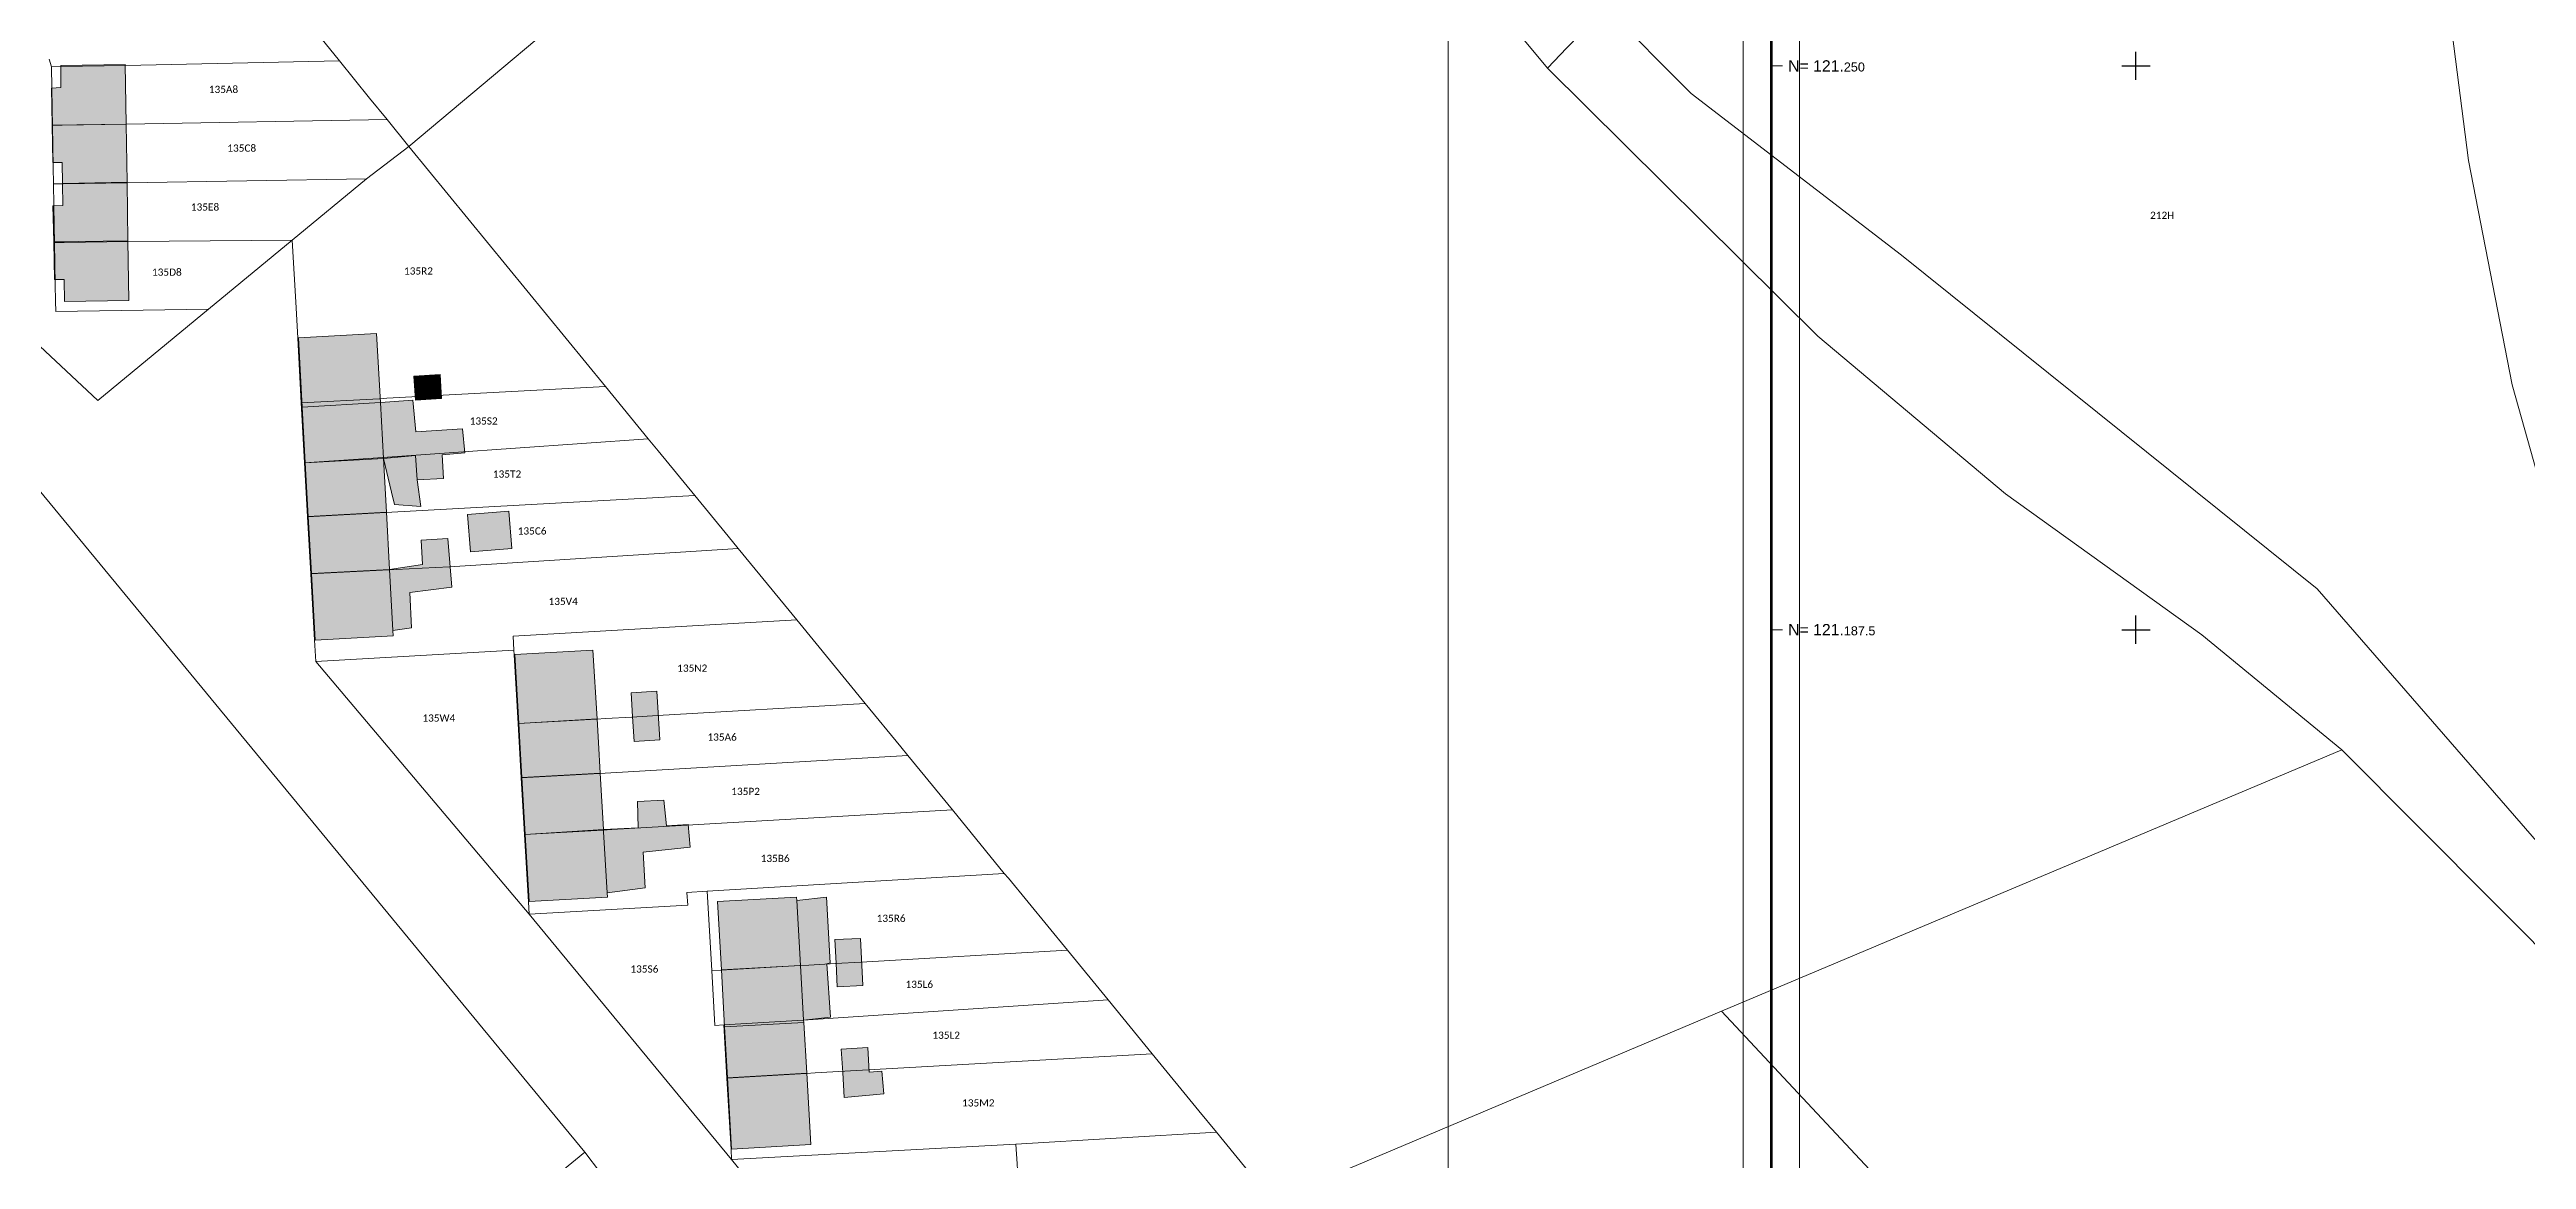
# Model space of a CAD drawing. Header units: metres. Extents: x 113120 to 240396, y 120329 to 242116.
# Drawn here: x 116581.3 to 116855.8, y 121128.8 to 121251.8 of the extents above; entities that cross this region are included whole.
import ezdxf

# ---------------------------------------------------------------- set-up
doc = ezdxf.new("R2010")
doc.units = ezdxf.units.M
doc.header["$LTSCALE"] = 3
doc.layers.get('0').update_dxf_attribs({"lineweight": 0})
for name, color, linetype, lineweight in [('Bpn_CaPa', 78, 'Continuous', 0), ('Bpn_ReBu', 4, 'Continuous', 0), ('Bpt_CaNu', 7, 'Continuous', 0), ('Carroyage(1)', 7, 'Continuous', 0), ('Hachure bâtiment', 11, 'Continuous', 0)]:
    doc.layers.add(name, color=color, linetype=linetype, lineweight=lineweight)
doc.layers.add('Carroyage(1)_Croix', color=7, linetype='Continuous')
doc.layers.add('Carroyage(1)_Textes', color=7, linetype='Continuous')
doc.styles.add('Legend', font='')
doc.styles.get("Standard").update_dxf_attribs({"font": 'arial.ttf'})
doc.styles.get('Legend').set_extended_font_data('Calibri')

msp = doc.modelspace()

# ---------------------------------------------------------------- hatches: boundary and pattern name
at = {"layer": 'Hachure bâtiment'}
h = msp.add_hatch(color=256, dxfattribs=at)
h.dxf.hatch_style = 1
h.paths.add_polyline_path([(116589.76, 121243.56), (116581.56, 121243.42), (116581.49, 121247.54), (116582.52, 121247.59), (116582.52, 121250.03), (116589.66, 121250.17)])
h = msp.add_hatch(color=256, dxfattribs=at)
h.dxf.hatch_style = 1
h.paths.add_polyline_path([(116589.87, 121237.11), (116582.72, 121236.95), (116582.68, 121239.3), (116582.45, 121239.29), (116581.63, 121239.28), (116581.56, 121243.42), (116589.76, 121243.56)])
h = msp.add_hatch(color=256, dxfattribs=at)
h.dxf.hatch_style = 1
h.paths.add_polyline_path([(116589.96, 121230.62), (116581.75, 121230.48), (116581.65, 121234.49), (116582.75, 121234.52), (116582.72, 121236.95), (116589.87, 121237.11)])
h = msp.add_hatch(color=256, dxfattribs=at)
h.dxf.hatch_style = 1
h.paths.add_polyline_path([(116590.07, 121224.01), (116582.92, 121223.89), (116582.88, 121226.34), (116581.93, 121226.34), (116581.82, 121226.34), (116581.75, 121230.48), (116589.96, 121230.62)])
h = msp.add_hatch(color=256, dxfattribs=at)
h.dxf.hatch_style = 1
h.paths.add_polyline_path([(116617.94, 121212.68), (116609.27, 121212.17), (116608.85, 121219.85), (116617.52, 121220.32)])
h = msp.add_hatch(color=256, dxfattribs=at)
h.dxf.hatch_style = 1
h.paths.add_polyline_path([(116624.72, 121213.12), (116621.82, 121212.95), (116621.65, 121215.62), (116624.55, 121215.8)])
h = msp.add_hatch(color=256, dxfattribs=at)
h.dxf.hatch_style = 1
h.paths.add_polyline_path([(116618.28, 121206.48), (116609.61, 121206.01), (116609.27, 121212.17), (116617.94, 121212.68)])
h = msp.add_hatch(color=256, dxfattribs=at)
h.dxf.hatch_style = 1
h.paths.add_polyline_path([(116621.87, 121209.45), (116627.05, 121209.77), (116627.3, 121207.12), (116624.8, 121206.9), (116624.95, 121204.27), (116622, 121204.1), (116621.85, 121206.82), (116618.28, 121206.48), (116617.94, 121212.68), (116621.52, 121212.95)])
h = msp.add_hatch(color=256, dxfattribs=at)
h.dxf.hatch_style = 1
h.paths.add_polyline_path([(116618.61, 121200.52), (116609.94, 121200.05), (116609.61, 121206.01), (116618.28, 121206.48)])
h = msp.add_hatch(color=256, dxfattribs=at)
h.dxf.hatch_style = 1
h.paths.add_polyline_path([(116622, 121204.1), (116622.41, 121201.16), (116619.52, 121201.37), (116619.19, 121202.75), (116618.28, 121206.48), (116621.85, 121206.82)])
h = msp.add_hatch(color=256, dxfattribs=at)
h.dxf.hatch_style = 1
h.paths.add_polyline_path([(116618.96, 121194.18), (116610.29, 121193.72), (116609.94, 121200.05), (116618.61, 121200.52)])
h = msp.add_hatch(color=256, dxfattribs=at)
h.dxf.hatch_style = 1
h.paths.add_polyline_path([(116627.92, 121196.13), (116627.58, 121200.27), (116632.17, 121200.65), (116632.52, 121196.51)])
h = msp.add_hatch(color=256, dxfattribs=at)
h.dxf.hatch_style = 1
h.paths.add_polyline_path([(116625.85, 121192.2), (116621.2, 121191.62), (116621.4, 121187.7), (116619.33, 121187.43), (116618.96, 121194.18), (116622.62, 121194.72), (116622.47, 121197.42), (116625.4, 121197.62)])
h = msp.add_hatch(color=256, dxfattribs=at)
h.dxf.hatch_style = 1
h.paths.add_polyline_path([(116619.33, 121187.43), (116619.37, 121186.82), (116610.7, 121186.35), (116610.29, 121193.72), (116618.96, 121194.18)])
h = msp.add_hatch(color=256, dxfattribs=at)
h.dxf.hatch_style = 1
h.paths.add_polyline_path([(116641.95, 121177.61), (116633.28, 121177.11), (116632.83, 121184.75), (116641.5, 121185.25)])
h = msp.add_hatch(color=256, dxfattribs=at)
h.dxf.hatch_style = 1
h.paths.add_polyline_path([(116648.9, 121175.3), (116646.05, 121175.12), (116645.88, 121177.88), (116645.72, 121180.52), (116648.57, 121180.7)])
h = msp.add_hatch(color=256, dxfattribs=at)
h.dxf.hatch_style = 1
h.paths.add_polyline_path([(116642.1, 121175), (116642.3, 121171.6), (116633.63, 121171.1), (116633.4, 121175), (116633.28, 121177.11), (116641.95, 121177.61)])
h = msp.add_hatch(color=256, dxfattribs=at)
h.dxf.hatch_style = 1
h.paths.add_polyline_path([(116642.66, 121165.37), (116633.99, 121164.81), (116633.63, 121171.1), (116642.3, 121171.6)])
h = msp.add_hatch(color=256, dxfattribs=at)
h.dxf.hatch_style = 1
h.paths.add_polyline_path([(116649.65, 121165.75), (116652.07, 121165.9), (116652.27, 121163.4), (116647.07, 121162.85), (116647.3, 121158.9), (116643.07, 121158.33), (116642.68, 121165.09), (116642.66, 121165.37), (116646.52, 121165.55), (116646.42, 121168.45), (116649.35, 121168.62)])
h = msp.add_hatch(color=256, dxfattribs=at)
h.dxf.hatch_style = 1
h.paths.add_polyline_path([(116642.68, 121165.09), (116643.07, 121158.33), (116643.1, 121157.87), (116634.42, 121157.37), (116633.99, 121164.81), (116642.66, 121165.37)])
h = msp.add_hatch(color=256, dxfattribs=at)
h.dxf.hatch_style = 1
h.paths.add_polyline_path([(116664.09, 121157.5), (116664.5, 121150.29), (116655.73, 121149.79), (116655.3, 121157.37), (116664.07, 121157.87)])
h = msp.add_hatch(color=256, dxfattribs=at)
h.dxf.hatch_style = 1
h.paths.add_polyline_path([(116667.8, 121150.57), (116667.42, 121150.46), (116667.81, 121144.56), (116667.49, 121144.52), (116664.85, 121144.22), (116664.5, 121150.29), (116664.09, 121157.5), (116667.37, 121157.87)])
h = msp.add_hatch(color=256, dxfattribs=at)
h.dxf.hatch_style = 1
h.paths.add_polyline_path([(116671.4, 121148.05), (116668.57, 121147.92), (116668.44, 121150.55), (116668.32, 121153.15), (116671.15, 121153.27)])
h = msp.add_hatch(color=256, dxfattribs=at)
h.dxf.hatch_style = 1
h.paths.add_polyline_path([(116664.85, 121144.22), (116664.87, 121143.96), (116656.09, 121143.46), (116655.73, 121149.79), (116664.5, 121150.29)])
h = msp.add_hatch(color=256, dxfattribs=at)
h.dxf.hatch_style = 1
h.paths.add_polyline_path([(116665.19, 121138.33), (116656.41, 121137.83), (116656.09, 121143.46), (116664.87, 121143.96)])
h = msp.add_hatch(color=256, dxfattribs=at)
h.dxf.hatch_style = 1
h.paths.add_polyline_path([(116672.12, 121138.47), (116673.5, 121138.55), (116673.72, 121136.05), (116669.35, 121135.63), (116669.18, 121138.4), (116669.02, 121141), (116671.95, 121141.2)])
h = msp.add_hatch(color=256, dxfattribs=at)
h.dxf.hatch_style = 1
h.paths.add_polyline_path([(116665.65, 121130.42), (116656.87, 121129.9), (116656.41, 121137.83), (116665.19, 121138.33)])

# ---------------------------------------------------------------- linework, layer by layer
at = {"flags": 128}
for points in [[(116736.27, 120667.93), (117313.77, 120667.93), (117313.77, 121484.68), (116736.27, 121484.68)], [(116775.21, 120723.71), (117287.71, 120723.71), (117287.71, 121453.71), (116775.21, 121453.71)]]:
    msp.add_lwpolyline(points, close=True, dxfattribs=at)
at = {"layer": 'Bpn_CaPa'}
for points in [[(116753.72, 121256.46), (116752.37, 121255.05), (116749.44, 121251.99), (116747.29, 121249.75), (116713.01, 121291), (116599.89, 121456.84), (116590.59, 121470.98), (116595.79, 121474.64), (116691.51, 121335.93), (116721.23, 121296.44), (116743.29, 121269.29), (116753.72, 121256.46)], [(116570.7, 121342.22), (116645.59, 121261.66), (116621.08, 121241.08), (116618.68, 121244.05), (116616.75, 121246.43), (116613.41, 121250.56), (116596.42, 121271.56), (116551.99, 121326.46), (116570.7, 121342.22)], [(116753.72, 121256.46), (116763.22, 121266.37), (116801.64, 121260.73), (116847.38, 121255.08), (116849.36, 121239.53), (116854.18, 121214.63), (116865.92, 121172.99), (116869.99, 121161.46), (116874.42, 121152.1), (116868.45, 121150.74), (116832.57, 121192.03), (116786.53, 121229.02), (116763.2, 121246.96), (116753.72, 121256.46)], [(116581.5, 121249.91), (116582.55, 121249.93), (116589.68, 121250.05), (116613.41, 121250.56), (116616.75, 121246.43), (116618.68, 121244.05), (116589.78, 121243.55), (116582.66, 121243.43), (116581.61, 121243.41), (116581.58, 121245.26), (116581.54, 121247.56), (116581.5, 121249.91)], [(116581.72, 121236.91), (116581.69, 121238.76), (116581.65, 121241.06), (116581.61, 121243.41), (116582.66, 121243.43), (116589.78, 121243.55), (116618.68, 121244.05), (116621.08, 121241.08), (116616.39, 121237.48), (116589.89, 121237.05), (116582.77, 121236.93), (116581.72, 121236.91)], [(116621.08, 121241.08), (116642.89, 121214.46), (116618.65, 121213.16), (116617.85, 121213.11), (116609.18, 121212.64), (116608.78, 121219.83), (116608.6, 121223.19), (116608.18, 121230.7), (116616.39, 121237.48), (116621.08, 121241.08)], [(116581.72, 121236.91), (116582.77, 121236.93), (116589.89, 121237.05), (116616.39, 121237.48), (116608.18, 121230.7), (116589.99, 121230.55), (116582.88, 121230.43), (116581.83, 121230.42), (116581.8, 121232.26), (116581.76, 121234.56), (116581.72, 121236.91)], [(116598.89, 121223.03), (116581.96, 121222.76), (116581.94, 121223.92), (116581.91, 121225.77), (116581.87, 121228.06), (116581.83, 121230.42), (116582.88, 121230.43), (116589.99, 121230.55), (116608.18, 121230.7), (116598.89, 121223.03)], [(116642.89, 121214.46), (116647.63, 121208.67), (116618.21, 121206.6), (116609.55, 121205.99), (116609.18, 121212.64), (116617.85, 121213.11), (116618.65, 121213.16), (116642.89, 121214.46)], [(116609.88, 121200.03), (116609.55, 121205.99), (116618.21, 121206.6), (116647.63, 121208.67), (116648.72, 121207.33), (116652.78, 121202.38), (116618.54, 121200.5), (116609.88, 121200.03)], [(116610.23, 121193.7), (116609.88, 121200.03), (116618.54, 121200.5), (116652.78, 121202.38), (116656.47, 121197.88), (116657.6, 121196.51), (116625.59, 121194.48), (116622.57, 121194.32), (116619.69, 121194.18), (116618.9, 121194.14), (116610.23, 121193.7)], [(116632.74, 121185.23), (116610.77, 121183.96), (116610.63, 121186.33), (116610.23, 121193.7), (116618.9, 121194.14), (116619.69, 121194.18), (116622.57, 121194.32), (116625.59, 121194.48), (116657.6, 121196.51), (116664.09, 121188.58), (116632.65, 121186.79), (116632.74, 121185.23)], [(116664.09, 121188.58), (116671.68, 121179.31), (116648.67, 121177.98), (116645.82, 121177.82), (116642.88, 121177.65), (116641.88, 121177.59), (116633.21, 121177.09), (116632.77, 121184.73), (116632.74, 121185.23), (116632.65, 121186.79), (116664.09, 121188.58)], [(116632.74, 121185.23), (116632.77, 121184.73), (116633.21, 121177.09), (116633.56, 121171.07), (116633.92, 121164.79), (116634.35, 121157.35), (116634.43, 121155.96), (116610.77, 121183.96), (116632.74, 121185.23)], [(116633.21, 121177.09), (116641.88, 121177.59), (116642.88, 121177.65), (116645.82, 121177.82), (116648.67, 121177.98), (116671.68, 121179.31), (116675.61, 121174.52), (116676.41, 121173.54), (116642.23, 121171.57), (116633.56, 121171.07), (116633.21, 121177.09)], [(116681.34, 121167.52), (116643.6, 121165.35), (116642.6, 121165.29), (116633.92, 121164.79), (116633.56, 121171.07), (116642.23, 121171.57), (116676.41, 121173.54), (116681.34, 121167.52)], [(116841.71, 121064.82), (116766.58, 121145.2), (116835.31, 121174.2), (116869.32, 121140.05), (116896.43, 121108.34), (116916.09, 121077.99), (116917.72, 121075.47), (116890.67, 121072.65), (116873.84, 121066.8), (116841.71, 121064.82)], [(116681.34, 121167.52), (116687.09, 121160.49), (116654.17, 121158.5), (116651.92, 121158.37), (116652, 121156.96), (116634.43, 121155.96), (116634.35, 121157.35), (116633.92, 121164.79), (116642.6, 121165.29), (116643.6, 121165.35), (116681.34, 121167.52)], [(116656.01, 121143.7), (116656.35, 121137.8), (116656.8, 121129.88), (116656.86, 121128.78), (116634.43, 121155.96), (116652, 121156.96), (116651.92, 121158.37), (116654.17, 121158.5), (116654.67, 121149.71), (116655.02, 121143.61), (116656.01, 121143.7)], [(116694.09, 121151.96), (116671.21, 121150.65), (116668.38, 121150.49), (116665.44, 121150.32), (116664.44, 121150.27), (116655.67, 121149.77), (116654.67, 121149.71), (116654.17, 121158.5), (116687.09, 121160.49), (116687.55, 121159.94), (116694.09, 121151.96)], [(116694.09, 121151.96), (116698.58, 121146.47), (116664.79, 121144.21), (116656.01, 121143.7), (116655.02, 121143.61), (116654.67, 121149.71), (116655.67, 121149.77), (116664.44, 121150.27), (116665.44, 121150.32), (116668.38, 121150.49), (116671.21, 121150.65), (116694.09, 121151.96)], [(116656.01, 121143.7), (116664.79, 121144.21), (116698.58, 121146.47), (116703.48, 121140.49), (116666.13, 121138.36), (116665.13, 121138.31), (116656.35, 121137.8), (116656.01, 121143.7)], [(116841.71, 121064.82), (116823.06, 121063.67), (116803.12, 121075.08), (116773.34, 121084.3), (116748.8, 121086.32), (116743.83, 121092.21), (116738.94, 121098), (116731.99, 121106.24), (116731.79, 121106.48), (116727.07, 121112.07), (116722.45, 121117.54), (116721.78, 121118.33), (116717.1, 121123.87), (116716.82, 121124.2), (116766.58, 121145.2), (116841.71, 121064.82)], [(116688.35, 121130.46), (116656.86, 121128.78), (116656.8, 121129.88), (116656.35, 121137.8), (116665.13, 121138.31), (116666.13, 121138.36), (116703.48, 121140.49), (116708.65, 121134.18), (116710.59, 121131.81), (116688.35, 121130.46)], [(116688.35, 121130.46), (116710.59, 121131.81), (116716.82, 121124.2), (116717.1, 121123.87), (116697.27, 121122.78), (116688.84, 121122.31), (116688.5, 121128.28), (116688.35, 121130.46)]]:
    msp.add_lwpolyline(points, close=True, dxfattribs=at)
for points in [[(116713.01, 121291), (116747.29, 121249.75), (116777.24, 121220.04), (116798.04, 121202.58), (116819.81, 121186.93), (116835.31, 121174.2), (116766.58, 121145.2), (116716.82, 121124.2), (116710.59, 121131.81), (116708.65, 121134.18), (116703.48, 121140.49), (116698.58, 121146.47), (116694.09, 121151.96), (116687.55, 121159.94), (116687.09, 121160.49), (116681.34, 121167.52), (116676.41, 121173.54), (116675.61, 121174.52), (116671.68, 121179.31), (116664.09, 121188.58), (116657.6, 121196.51), (116656.47, 121197.88), (116652.78, 121202.38), (116648.72, 121207.33), (116647.63, 121208.67), (116642.89, 121214.46), (116621.08, 121241.08), (116645.59, 121261.66)], [(116577.34, 121265.23), (116582.38, 121277.38), (116596.42, 121271.56), (116596.42, 121271.56), (116613.41, 121250.56), (116589.68, 121250.05), (116582.55, 121249.93), (116581.5, 121249.91), (116581.25, 121250.76)], [(116753.72, 121256.46), (116763.2, 121246.96), (116786.53, 121229.02), (116832.57, 121192.03), (116868.45, 121150.74)], [(116865.92, 121172.99), (116854.18, 121214.63), (116849.36, 121239.53), (116847.38, 121255.08)], [(117011.69, 120895.01), (116968.15, 120992.3), (116956.05, 121017.56), (116944.54, 121037.83), (116931.11, 121057.71), (116917.99, 121072.98), (116917.72, 121075.47), (116916.09, 121077.99), (116896.43, 121108.34), (116869.32, 121140.05), (116835.31, 121174.2), (116819.81, 121186.93), (116798.04, 121202.58), (116777.24, 121220.04), (116747.29, 121249.75), (116749.44, 121251.99)], [(116581.25, 121250.76), (116581.5, 121249.91), (116581.54, 121247.56), (116581.58, 121245.26), (116581.61, 121243.41), (116581.65, 121241.06), (116581.69, 121238.76), (116581.72, 121236.91), (116581.76, 121234.56), (116581.8, 121232.26), (116581.83, 121230.42), (116581.87, 121228.06), (116581.91, 121225.77), (116581.94, 121223.92), (116581.96, 121222.76), (116598.89, 121223.03), (116586.63, 121212.92), (116580.2, 121218.93)], [(116577.37, 121206.34), (116640.59, 121129.59), (116614.84, 121108.44), (116529.36, 121038.38)], [(116614.84, 121108.44), (116640.59, 121129.59), (116642.34, 121127.31)], [(116759.83, 121001.93), (116656.86, 121128.78), (116688.35, 121130.46), (116688.5, 121128.28)]]:
    msp.add_lwpolyline(points, dxfattribs=at)
at = {"layer": 'Bpn_ReBu'}
for points in [[(116589.76, 121243.56), (116581.56, 121243.42), (116581.49, 121247.54), (116582.52, 121247.59), (116582.52, 121250.03), (116589.66, 121250.17), (116589.76, 121243.56)], [(116589.87, 121237.11), (116582.72, 121236.95), (116582.68, 121239.3), (116582.45, 121239.29), (116581.63, 121239.28), (116581.56, 121243.42), (116589.76, 121243.56), (116589.87, 121237.11)], [(116589.96, 121230.62), (116581.75, 121230.48), (116581.65, 121234.49), (116582.75, 121234.52), (116582.72, 121236.95), (116589.87, 121237.11), (116589.96, 121230.62)], [(116590.07, 121224.01), (116582.92, 121223.89), (116582.88, 121226.34), (116581.93, 121226.34), (116581.82, 121226.34), (116581.75, 121230.48), (116589.96, 121230.62), (116590.07, 121224.01)], [(116617.94, 121212.68), (116609.27, 121212.17), (116608.85, 121219.85), (116617.52, 121220.32), (116617.94, 121212.68)], [(116624.72, 121213.12), (116621.82, 121212.95), (116621.65, 121215.62), (116624.55, 121215.8), (116624.72, 121213.12)], [(116618.28, 121206.48), (116609.61, 121206.01), (116609.27, 121212.17), (116617.94, 121212.68), (116618.28, 121206.48)], [(116621.87, 121209.45), (116627.05, 121209.77), (116627.3, 121207.12), (116624.8, 121206.9), (116624.95, 121204.27), (116622, 121204.1), (116621.85, 121206.82), (116618.28, 121206.48), (116617.94, 121212.68), (116621.52, 121212.95), (116621.87, 121209.45)], [(116618.61, 121200.52), (116609.94, 121200.05), (116609.61, 121206.01), (116618.28, 121206.48), (116618.61, 121200.52)], [(116622, 121204.1), (116622.41, 121201.16), (116619.52, 121201.37), (116619.19, 121202.75), (116618.28, 121206.48), (116621.85, 121206.82), (116622, 121204.1)], [(116618.96, 121194.18), (116610.29, 121193.72), (116609.94, 121200.05), (116618.61, 121200.52), (116618.96, 121194.18)], [(116627.92, 121196.13), (116627.58, 121200.27), (116632.17, 121200.65), (116632.52, 121196.51), (116627.92, 121196.13)], [(116625.85, 121192.2), (116621.2, 121191.62), (116621.4, 121187.7), (116619.33, 121187.43), (116618.96, 121194.18), (116622.62, 121194.72), (116622.47, 121197.42), (116625.4, 121197.62), (116625.85, 121192.2)], [(116619.33, 121187.43), (116619.37, 121186.82), (116610.7, 121186.35), (116610.29, 121193.72), (116618.96, 121194.18), (116619.33, 121187.43)], [(116641.95, 121177.61), (116633.28, 121177.11), (116632.83, 121184.75), (116641.5, 121185.25), (116641.95, 121177.61)], [(116648.9, 121175.3), (116646.05, 121175.12), (116645.88, 121177.88), (116645.72, 121180.52), (116648.57, 121180.7), (116648.9, 121175.3)], [(116642.1, 121175), (116642.3, 121171.6), (116633.63, 121171.1), (116633.4, 121175), (116633.28, 121177.11), (116641.95, 121177.61), (116642.1, 121175)], [(116642.66, 121165.37), (116633.99, 121164.81), (116633.63, 121171.1), (116642.3, 121171.6), (116642.66, 121165.37)], [(116649.65, 121165.75), (116652.07, 121165.9), (116652.27, 121163.4), (116647.07, 121162.85), (116647.3, 121158.9), (116643.07, 121158.33), (116642.68, 121165.09), (116642.66, 121165.37), (116646.52, 121165.55), (116646.42, 121168.45), (116649.35, 121168.62), (116649.65, 121165.75)], [(116642.68, 121165.09), (116643.07, 121158.33), (116643.1, 121157.87), (116634.42, 121157.37), (116633.99, 121164.81), (116642.66, 121165.37), (116642.68, 121165.09)], [(116664.09, 121157.5), (116664.5, 121150.29), (116655.73, 121149.79), (116655.3, 121157.37), (116664.07, 121157.87), (116664.09, 121157.5)], [(116667.8, 121150.57), (116667.42, 121150.46), (116667.81, 121144.56), (116667.49, 121144.52), (116664.85, 121144.22), (116664.5, 121150.29), (116664.09, 121157.5), (116667.37, 121157.87), (116667.8, 121150.57)], [(116671.4, 121148.05), (116668.57, 121147.92), (116668.44, 121150.55), (116668.32, 121153.15), (116671.15, 121153.27), (116671.4, 121148.05)], [(116664.85, 121144.22), (116664.87, 121143.96), (116656.09, 121143.46), (116655.73, 121149.79), (116664.5, 121150.29), (116664.85, 121144.22)], [(116665.19, 121138.33), (116656.41, 121137.83), (116656.09, 121143.46), (116664.87, 121143.96), (116665.19, 121138.33)], [(116672.12, 121138.47), (116673.5, 121138.55), (116673.72, 121136.05), (116669.35, 121135.63), (116669.18, 121138.4), (116669.02, 121141), (116671.95, 121141.2), (116672.12, 121138.47)], [(116665.65, 121130.42), (116656.87, 121129.9), (116656.41, 121137.83), (116665.19, 121138.33), (116665.65, 121130.42)]]:
    msp.add_lwpolyline(points, close=True, dxfattribs=at)
at = {"layer": 'Carroyage(1)'}
for p, q in [((116772.09, 121250), (116773.34, 121250)), ((116772.09, 121187.5), (116773.34, 121187.5))]:
    msp.add_line(p, q, dxfattribs=at)
msp.add_lwpolyline([(116768.96, 120717.46), (117293.96, 120717.46), (117293.96, 121459.96), (116768.96, 121459.96)], close=True, dxfattribs=at)
at = {"layer": 'Carroyage(1)', "const_width": 0.312}
msp.add_lwpolyline([(116772.09, 120720.59), (117290.84, 120720.59), (117290.84, 121456.84), (116772.09, 121456.84)], close=True, dxfattribs=at)
at = {"layer": 'Carroyage(1)_Croix'}
for p, q in [((116810.94, 121250), (116814.06, 121250)), ((116812.5, 121248.44), (116812.5, 121251.56)), ((116812.5, 121185.94), (116812.5, 121189.06)), ((116810.94, 121187.5), (116814.06, 121187.5))]:
    msp.add_line(p, q, dxfattribs=at)

# ---------------------------------------------------------------- texts
at = {"layer": 'Bpt_CaNu', "char_height": 0.8, "attachment_point": 7, "style": 'Legend'}
for s, insert in [('135A8', (116598.93, 121246.99)), ('135C8', (116600.98, 121240.48)), ('135E8', (116596.94, 121233.95)), ('212H', (116814.07, 121233.04)), ('135D8', (116592.63, 121226.73)), ('135R2', (116620.56, 121226.86)), ('135S2', (116627.84, 121210.23)), ('135T2', (116630.41, 121204.35)), ('135C6', (116633.16, 121198.04)), ('135V4', (116636.58, 121190.23)), ('135N2', (116650.84, 121182.83)), ('135W4', (116622.6, 121177.3)), ('135A6', (116654.19, 121175.19)), ('135P2', (116656.83, 121169.17)), ('135B6', (116660.09, 121161.74)), ('135R6', (116672.94, 121155.1)), ('135S6', (116645.65, 121149.48)), ('135L6', (116676.14, 121147.78)), ('135L2', (116679.12, 121142.14)), ('135M2', (116682.41, 121134.64))]:
    msp.add_mtext(s, dxfattribs=dict(at, insert=insert))
at = {"layer": 'Carroyage(1)_Textes'}
for s, height, p in [('N= 121.', 1.25, (116773.96, 121249.38)), ('250', 1, (116780.13, 121249.38)), ('N= 121.', 1.25, (116773.96, 121186.88)), ('187.5', 1, (116780.13, 121186.88))]:
    msp.add_text(s, height=height, dxfattribs=at).set_placement(p)

doc.saveas('drawing.dxf')
